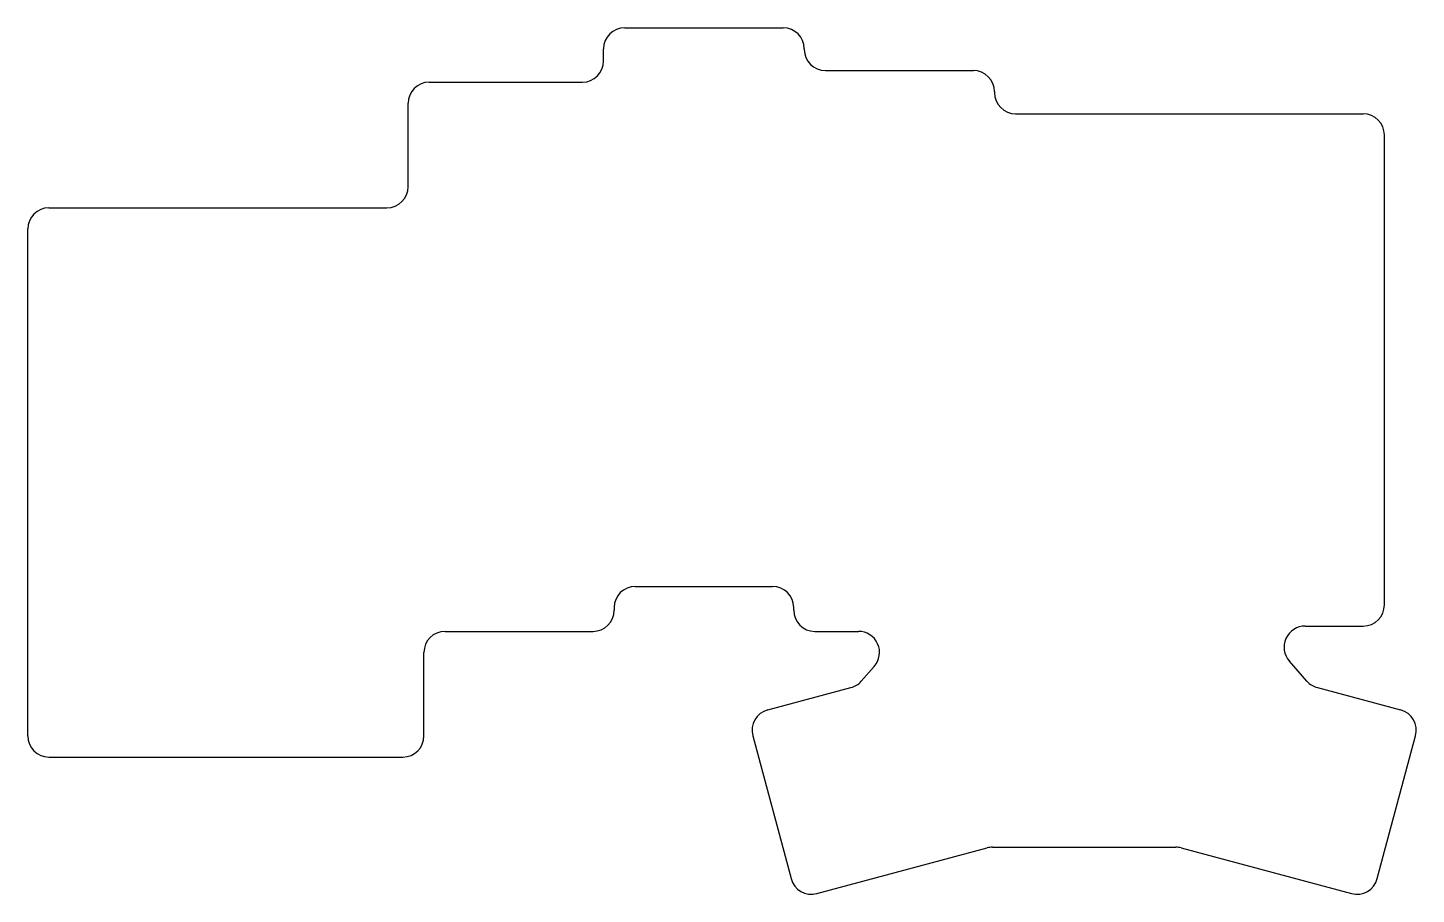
# Model space of a CAD drawing. Header units: millimetres. Extents: x 8 to 139, y -22 to 60.
import ezdxf

# ---------------------------------------------------------------- set-up
doc = ezdxf.new("R2010")
doc.units = ezdxf.units.MM

msp = doc.modelspace()

# ---------------------------------------------------------------- linework, layer by layer
for p, q in [((64.5, 60.05), (79.5, 60.05)), ((62.5, 56.9), (62.5, 58.05)), ((81.5, 58.05), (81.5, 58)), ((83.5, 56), (97.5, 56)), ((46, 54.9), (60.5, 54.9)), ((99.5, 54), (99.5, 53.9)), ((44, 45), (44, 52.9)), ((101.5, 51.9), (134.4, 51.9)), ((136.4, 5.4), (136.4, 49.9)), ((10, 43), (42, 43)), ((8, -7), (8, 41)), ((65.5, 7.15), (78.5, 7.15)), ((63.5, 5.15), (63.5, 4.9)), ((80.5, 4.9), (80.5, 5.15)), ((47.5, 2.9), (61.5, 2.9)), ((82.5, 2.9), (86.62, 2.9)), ((128.91, 3.4), (134.4, 3.4)), ((45.5, -7), (45.5, 0.9)), ((129.08, -1.82), (127.41, 0.08)), ((88.12, -0.42), (86.89, -1.82)), ((78.04, -4.54), (85.91, -2.43)), ((130.07, -2.43), (137.94, -4.54)), ((76.62, -6.99), (80.25, -20.51)), ((135.73, -20.51), (139.35, -6.99)), ((10, -9), (43.5, -9)), ((82.7, -21.92), (98.8, -17.61)), ((99.32, -17.54), (116.66, -17.54)), ((117.18, -17.61), (133.28, -21.92))]:
    msp.add_line(p, q)
for centre, start, end in [((64.5, 58.05), 90, 180), ((79.5, 58.05), 0, 90), ((83.5, 58), 180, 270), ((60.5, 56.9), 270, 0), ((97.5, 54), 0, 90), ((46, 52.9), 90, 180), ((101.5, 53.9), 180, 270), ((134.4, 49.9), 0, 90), ((42, 45), 270, 0), ((10, 41), 90, 180), ((65.5, 5.15), 90, 180), ((78.5, 5.15), 0, 90), ((134.4, 5.4), 270, 0), ((61.5, 4.9), 270, 0), ((82.5, 4.9), 180, 270), ((47.5, 0.9), 90, 180), ((86.62, 0.9), 318.5682, 90), ((128.91, 1.4), 90, 221.3739), ((85.39, -0.5), 285, 318.5682), ((130.58, -0.5), 221.3739, 255), ((78.55, -6.47), 105, 195), ((137.42, -6.47), 345, 75), ((10, -7), 180, 270), ((43.5, -7), 270, 0), ((99.32, -19.54), 90, 105), ((116.66, -19.54), 75, 90), ((82.18, -19.99), 195, 285), ((133.8, -19.99), 255, 345)]:
    msp.add_arc(centre, 2, start, end)

doc.saveas('drawing.dxf')
